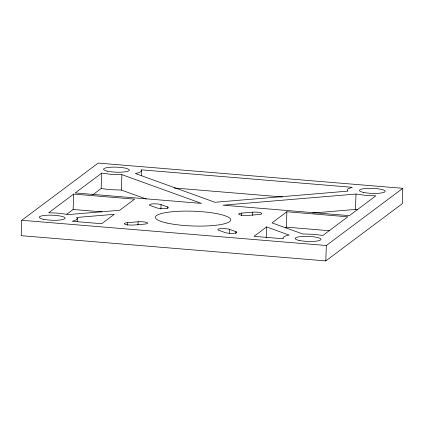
<?xml version="1.0" encoding="UTF-8"?>
<svg xmlns="http://www.w3.org/2000/svg" width="424" height="424" viewBox="0 0 424 424"><rect width="100%" height="100%" fill="white"/><g stroke="black" fill="none" stroke-linecap="round" stroke-linejoin="round"><path stroke-width="0.64" d="M21.735 220.279L21.2 235.68L325.796 260.908L402.265 203.721L402.8 188.32L98.204 163.092L21.735 220.279L326.337 245.507L402.8 188.32M66.891 214.157L73.135 209.488L73.67 194.091L134.588 199.137L119.706 210.267L68.534 214.56L58.342 213.15L48.702 212.769L73.67 194.091M77.232 221.699L77.343 218.487L76.596 217.475L114.3 214.311L101.712 223.729L72.292 221.291L76.59 219.743L77.343 218.487M92.681 194.87L101.161 188.526L101.702 173.13L110.335 174.264L121.895 174.651L201.501 203.409L75.202 192.947L101.702 173.13M146.232 199.036L121.359 190.047L121.895 174.651M127.232 225.25L127.322 222.685L138.102 221.779A6.286 1.23 2 0 1 146.715 222.494A6.286 1.23 2 0 1 144.552 224.111L133.777 225.012A6.286 1.23 2 0 1 125.16 224.301A6.286 1.23 2 0 1 127.322 222.685M137.991 224.985L138.102 221.779M141.393 175.584L141.574 170.453L141.113 169.823L352.243 187.313L347.945 188.86L347.192 190.111L347.94 191.129L214.973 202.28L135.367 173.522L138.41 172.822L140.821 171.704L141.574 170.453M160.887 209.112L161.041 204.622A6.286 1.23 2 0 0 152.428 203.907A6.286 1.23 2 0 0 150.266 205.529L156.716 207.855A6.286 1.23 2 0 0 165.334 208.571A6.286 1.23 2 0 0 167.496 206.954L161.041 204.622M167.448 208.237L167.496 206.954M229.347 233.195L229.479 229.347A6.286 1.23 2 0 0 220.867 228.631A6.286 1.23 2 0 0 218.704 230.253L225.155 232.58A6.286 1.23 2 0 0 233.772 233.295A6.286 1.23 2 0 0 235.935 231.679L229.479 229.347M235.866 233.603L235.935 231.679M241.553 215.662L241.643 213.097L252.423 212.191A6.286 1.23 2 0 1 261.036 212.906A6.286 1.23 2 0 1 258.873 214.523L248.093 215.424A6.286 1.23 2 0 1 239.481 214.714A6.286 1.23 2 0 1 241.643 213.097M252.307 215.397L252.423 212.191M266.219 237.832L266.601 226.925L289.168 235.082L286.131 235.781L283.714 236.899L282.962 238.15L283.428 238.781L254.008 236.343L266.601 226.925M285.326 227.916L286.354 227.147L286.889 211.751L347.807 216.797L322.839 235.474L314.2 234.339L302.641 233.953L272.007 222.881L286.889 211.751M325.796 260.908L326.337 245.507M357.808 209.859L355.466 209.44L356.006 194.044L223.04 205.195L349.339 215.652L375.839 195.835L366.198 195.453L356.006 194.044M312.679 213.028L355.466 209.44M121.359 190.047L109.8 189.661L101.161 188.526M174.222 188.007L282.426 196.969M73.135 209.488L101.956 211.878M286.354 227.147L329.586 230.73M299.127 240.429A12.884 2.523 2 0 0 320.576 239.952A12.884 2.523 2 0 0 304.554 236.369A12.884 2.523 2 0 0 299.127 240.429M107.495 171.201A12.884 2.523 2 0 0 128.944 170.724A12.884 2.523 2 0 0 112.922 167.141A12.884 2.523 2 0 0 107.495 171.201M43.264 219.24A12.884 2.523 2 0 0 64.713 218.758A12.884 2.523 2 0 0 48.691 215.175A12.884 2.523 2 0 0 43.264 219.24M363.357 192.39A12.884 2.523 2 0 0 384.801 191.913A12.884 2.523 2 0 0 368.785 188.33A12.884 2.523 2 0 0 363.357 192.39M166.876 223.029A37.71 7.388 2 0 0 229.649 221.63A37.71 7.388 2 0 0 182.771 211.147A37.71 7.388 2 0 0 166.876 223.029"/></g></svg>
